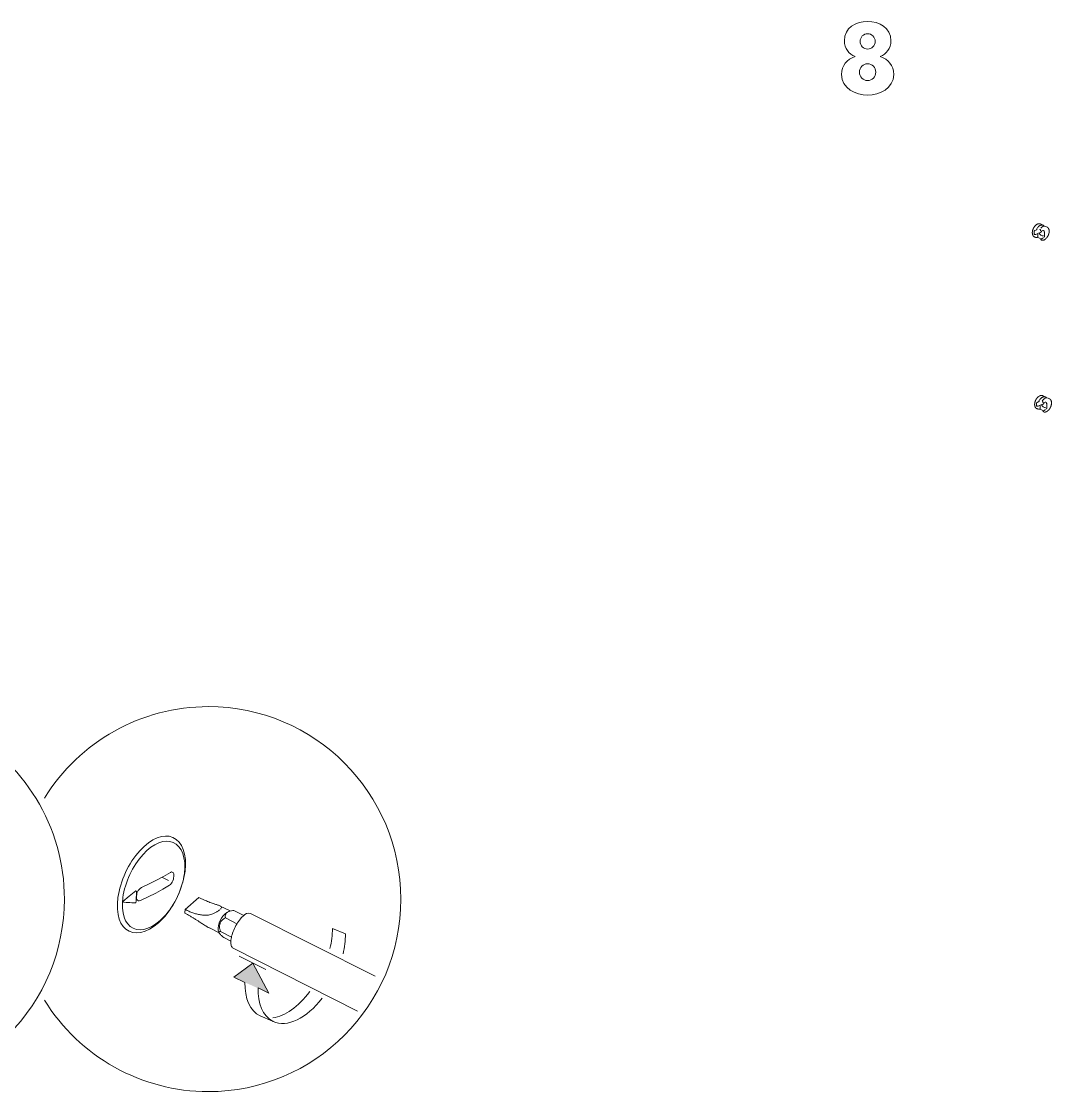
# Model space of a CAD drawing. Header units: metres. Extents: x -8.4 to 7.9, y -3.9 to 2.
# Drawn here: x 4.676 to 5.185, y 0.096 to 0.624 of the extents above; entities that cross this region are included whole.
import ezdxf

# ---------------------------------------------------------------- set-up
doc = ezdxf.new("R2010")
doc.units = ezdxf.units.M
doc.header["$MEASUREMENT"] = 0
doc.layers.add('PDF6_Geometry_Num_Penna__7', color=7, linetype='Continuous', lineweight=18)
doc.layers.add('PDF7_Geometry_Num_Penna__7', color=7, linetype='Continuous', lineweight=18)

msp = doc.modelspace()

# ---------------------------------------------------------------- hatches: boundary and pattern name
at = {"layer": 'PDF6_Geometry_Num_Penna__7', "linetype": 'Continuous', "lineweight": 18}
msp.add_hatch(color=7, dxfattribs=at).paths.add_polyline_path([(4.79831, 0.14409), (4.79033, 0.15889), (4.78095, 0.15209), (4.78645, 0.14946)])

# ---------------------------------------------------------------- linework, layer by layer
at = {"layer": 'PDF6_Geometry_Num_Penna__7', "color": 7, "linetype": 'Continuous', "lineweight": 18, "flags": 128}
for points in [[(4.6875, 0.14074, 0.260668), (4.7684, 0.09554, 0.414206), (4.86339, 0.19052, 0.414208), (4.7684, 0.28551, 0.260657), (4.6875, 0.24031)], [(4.51936, 0.23671, 0.128217), (4.5074, 0.19052, 0.414202), (4.60238, 0.09554, 0.414214), (4.69737, 0.19052, 0.281831), (4.6456, 0.27513)], [(4.76977, 0.18871, 0.001717), (4.76861, 0.18915, -0.006508), (4.76742, 0.18962, -0.011457), (4.7662, 0.19014, -0.007373), (4.76375, 0.19129), (4.75697, 0.18539, 0.00813), (4.75884, 0.18451, 0.018496), (4.76072, 0.18378, 0.022174), (4.76259, 0.18319, 0.028651), (4.76448, 0.18278, 0.011591), (4.76546, 0.18264)], [(4.76427, 0.17915, 0.003791), (4.76301, 0.17995, 0.003387), (4.76177, 0.18074, 0.006185), (4.76053, 0.18149, 0.010926), (4.7593, 0.18221, 0.009694), (4.75683, 0.18353, -0.071362), (4.75697, 0.18539)], [(4.76644, 0.18257, 0.018109), (4.76743, 0.18259, 0.020694), (4.76842, 0.18268, 0.023372), (4.76955, 0.1829, 0.030049), (4.77066, 0.18326, 0.028121), (4.77134, 0.18354, 0.011769), (4.77198, 0.18386, 0.016354), (4.77256, 0.18419, 0.013431), (4.7731, 0.18455, 0.017848), (4.7736, 0.18491)], [(4.78591, 0.18245), (4.78095, 0.18492), (4.77873, 0.18466, 0.267353), (4.77324, 0.17611, 0.145084), (4.77353, 0.17418), (4.7738, 0.17371)], [(4.7791, 0.1847), (4.7743, 0.18712, -0.048673), (4.77465, 0.18691)], [(4.77501, 0.17993, 0.042183), (4.77461, 0.17943, 0.047987), (4.77429, 0.17888, 0.038332), (4.77407, 0.17825, 0.037926), (4.77394, 0.17758, 0.033078), (4.77393, 0.17669)], [(4.77556, 0.18044, -0.037629), (4.77618, 0.18088, -0.012477), (4.77682, 0.18126), (4.78252, 0.17837)], [(4.77693, 0.18297, 0.066349), (4.77677, 0.18233, 0.060103), (4.77677, 0.18167)], [(4.85076, 0.15248), (4.78926, 0.18344, 0.296625), (4.78561, 0.18219), (4.78514, 0.18175), (4.78466, 0.18125), (4.78419, 0.18073), (4.78373, 0.18014), (4.78327, 0.17952), (4.78283, 0.17886), (4.7824, 0.17818), (4.782, 0.17747), (4.78161, 0.17674), (4.78124, 0.17599), (4.78091, 0.17524), (4.78062, 0.17448), (4.78034, 0.17373), (4.78011, 0.17298), (4.77991, 0.17226), (4.77975, 0.17154), (4.77963, 0.17086), (4.77955, 0.1702), (4.77951, 0.16959), (4.77951, 0.169), (4.77954, 0.16846), (4.77963, 0.16797), (4.77974, 0.16752), (4.77991, 0.16714), (4.7801, 0.16681), (4.78034, 0.16654), (4.7806, 0.16633), (4.78072, 0.16627)], [(4.76697, 0.1774, 0.004204), (4.7679, 0.17684, 0.027268), (4.76881, 0.17635)], [(4.77383, 0.17441, -0.095319), (4.77405, 0.1745, -0.030145), (4.77432, 0.17455), (4.7798, 0.17179)], [(4.82843, 0.16619, 0.057602), (4.82963, 0.1761), (4.83608, 0.17337, -0.057467), (4.83489, 0.16349)], [(4.7739, 0.17358, 0.022224), (4.77416, 0.17324, 0.02957), (4.77461, 0.17278, 0.016496), (4.77515, 0.17227, 0.003048), (4.77603, 0.17153), (4.77951, 0.16977)], [(4.79393, 0.13289), (4.80004, 0.13033, 0.009323), (4.80038, 0.13016)]]:
    msp.add_lwpolyline(points, format="xyb", dxfattribs=at)
for points in [[(4.75132, 0.20221), (4.75132, 0.20292), (4.75114, 0.20343), (4.75091, 0.20373), (4.75062, 0.2039), (4.75021, 0.20396), (4.74968, 0.20373), (4.74634, 0.20175), (4.74285, 0.19982), (4.73915, 0.198), (4.73536, 0.19618)], [(4.74578, 0.20112), (4.74868, 0.19977)], [(4.74927, 0.19736), (4.74979, 0.19777), (4.75027, 0.19836), (4.75062, 0.19893), (4.75091, 0.19958), (4.75114, 0.20034), (4.75125, 0.20109), (4.75132, 0.20169), (4.75132, 0.20221)], [(4.74927, 0.19736), (4.74593, 0.19538), (4.74244, 0.19344), (4.73874, 0.19162), (4.73495, 0.18981), (4.73435, 0.1897), (4.7339, 0.1897), (4.73349, 0.18994), (4.73319, 0.19028), (4.73303, 0.19081), (4.73303, 0.19151)], [(4.73536, 0.19618), (4.73477, 0.19584), (4.73424, 0.19532), (4.73383, 0.19478), (4.73348, 0.19414), (4.73319, 0.19339), (4.73307, 0.19262), (4.73303, 0.19204), (4.73303, 0.19151)], [(4.73255, 0.19467), (4.7294, 0.19198), (4.72618, 0.18929), (4.72666, 0.18905)], [(4.73255, 0.19467), (4.73303, 0.19443)], [(4.73303, 0.19443), (4.73296, 0.19339), (4.73289, 0.19245), (4.73285, 0.19151), (4.73278, 0.19064), (4.73273, 0.1897), (4.73261, 0.18865)], [(4.73261, 0.18865), (4.73162, 0.18871), (4.73063, 0.18877), (4.7297, 0.18881), (4.72876, 0.18887), (4.72782, 0.18893), (4.72666, 0.18905)], [(4.76891, 0.1763), (4.77371, 0.17387)], [(4.78072, 0.16627), (4.84207, 0.13525)], [(4.79291, 0.14673), (4.79831, 0.14409), (4.79033, 0.15889), (4.78095, 0.15209), (4.78645, 0.14946)], [(4.78355, 0.16242), (4.79675, 0.15574)]]:
    msp.add_lwpolyline(points, dxfattribs=at)
at = {"layer": 'PDF6_Geometry_Num_Penna__7', "color": 7, "linetype": 'Continuous', "lineweight": 18}
msp.add_arc((4.74902, 0.15261), 0.03055, 56.1294, 58.1312, dxfattribs=at)
for centre, major_axis, ratio, start_param, end_param in [((4.74003, 0.19786), (0.01088, 0.02307), 0.539982, 0.001832, 3.151819), ((4.74113, 0.19735), (0.00998, 0.02114), 0.540055, 0.002068, 3.151687), ((4.74029, 0.19775), (0.0109, 0.02307), 0.556682, 3.132497, 6.305433), ((4.74136, 0.19724), (0.00999, 0.02114), 0.55664, 3.132482, 6.305654)]:
    msp.add_ellipse(centre, major_axis=major_axis, ratio=ratio, start_param=start_param, end_param=end_param, dxfattribs=at)
for points in [[(4.76977, 0.18871), (4.77017, 0.18857), (4.77054, 0.18844), (4.77092, 0.18832)], [(4.77092, 0.18832), (4.77117, 0.18823), (4.77144, 0.18814), (4.77168, 0.18805)], [(4.77168, 0.18805), (4.77193, 0.18798), (4.77218, 0.18789), (4.77242, 0.18783)], [(4.77242, 0.18783), (4.77265, 0.18774), (4.77289, 0.18767), (4.77311, 0.18759)], [(4.77311, 0.18759), (4.77334, 0.18752), (4.77354, 0.18744), (4.77373, 0.18737)], [(4.77402, 0.18525), (4.77389, 0.18515), (4.77375, 0.18503), (4.7736, 0.18491)], [(4.77373, 0.18737), (4.77392, 0.18729), (4.7741, 0.18722), (4.77425, 0.18715)], [(4.77468, 0.18592), (4.7748, 0.18592), (4.77452, 0.18572), (4.77441, 0.18561)], [(4.77465, 0.18691), (4.77476, 0.18691), (4.77476, 0.18669), (4.77485, 0.18669)], [(4.77492, 0.18644), (4.775, 0.18644), (4.77476, 0.1862), (4.77486, 0.1862)], [(4.77485, 0.18669), (4.77494, 0.18669), (4.77483, 0.18644), (4.77492, 0.18644)], [(4.781, 0.18492), (4.78062, 0.18487), (4.78024, 0.18482), (4.77987, 0.18475)], [(4.76644, 0.18257), (4.76611, 0.18258), (4.76579, 0.18261), (4.76546, 0.18264)], [(4.77556, 0.18044), (4.77537, 0.18029), (4.77517, 0.18011), (4.77501, 0.17993)], [(4.77677, 0.18167), (4.77678, 0.18153), (4.7768, 0.1814), (4.77682, 0.18126)], [(4.77713, 0.18336), (4.77706, 0.18324), (4.77699, 0.18311), (4.77693, 0.18297)], [(4.77784, 0.18403), (4.77769, 0.18393), (4.77755, 0.18383), (4.77744, 0.18371)], [(4.77905, 0.18455), (4.77879, 0.18447), (4.77853, 0.18439), (4.77831, 0.18429)], [(4.76427, 0.17915), (4.76456, 0.17895), (4.76486, 0.17876), (4.76515, 0.17856)], [(4.76605, 0.17798), (4.76636, 0.17779), (4.76665, 0.17759), (4.76697, 0.1774)], [(4.76881, 0.17635), (4.76885, 0.17635), (4.76887, 0.1763), (4.76891, 0.1763)], [(4.77383, 0.17441), (4.7739, 0.17441), (4.77364, 0.17426), (4.7737, 0.17426)], [(4.77393, 0.17669), (4.77394, 0.17639), (4.77398, 0.17611), (4.77403, 0.17581)], [(4.77403, 0.17581), (4.7741, 0.17538), (4.77422, 0.17497), (4.77432, 0.17455)], [(4.7737, 0.17426), (4.77375, 0.17426), (4.7736, 0.17409), (4.77367, 0.17409)], [(4.77367, 0.17409), (4.77374, 0.17409), (4.77364, 0.17386), (4.77373, 0.17386)], [(4.77373, 0.17386), (4.77383, 0.17386), (4.77377, 0.17358), (4.7739, 0.17358)], [(4.78645, 0.14946), (4.78638, 0.14157), (4.78891, 0.13531), (4.79393, 0.13289)], [(4.78645, 0.14946), (4.78638, 0.14157), (4.78891, 0.13531), (4.79393, 0.13289)], [(4.80004, 0.13033), (4.79526, 0.13286), (4.79283, 0.13901), (4.79291, 0.14673)], [(4.80004, 0.13033), (4.79526, 0.13286), (4.79283, 0.13901), (4.79291, 0.14673)], [(4.80022, 0.13196), (4.80616, 0.13271), (4.81288, 0.13747), (4.81846, 0.14488)], [(4.82452, 0.14163), (4.81689, 0.13178), (4.80729, 0.12684), (4.80038, 0.13016)]]:
    msp.add_open_spline(points, degree=3, dxfattribs=at)
at = {"layer": 'PDF7_Geometry_Num_Penna__7', "color": 7, "linetype": 'Continuous', "lineweight": 18, "flags": 128}
for points in [[(5.17735, 0.52357, 0.012051), (5.17724, 0.52351, 0.025831), (5.17713, 0.52344, 0.016479), (5.17702, 0.52337, 0.006641), (5.17691, 0.52329)], [(5.17746, 0.52175, -0.031182), (5.17789, 0.52224), (5.178, 0.52234), (5.17811, 0.52245), (5.17822, 0.52254), (5.17833, 0.52263), (5.17845, 0.52272), (5.17856, 0.52279), (5.17868, 0.52287), (5.17879, 0.52293), (5.17891, 0.52299), (5.17903, 0.52304), (5.17915, 0.52309), (5.17926, 0.52312), (5.17938, 0.52315), (5.17949, 0.52317), (5.1796, 0.52319), (5.17971, 0.5232), (5.17982, 0.5232), (5.17992, 0.52319), (5.18003, 0.52317), (5.18013, 0.52315), (5.18023, 0.52312), (5.18032, 0.52308), (5.18042, 0.52304), (5.18051, 0.52299), (5.18059, 0.52293), (5.18067, 0.52286), (5.18075, 0.52279), (5.18082, 0.52271), (5.18089, 0.52263), (5.18091, 0.52261)], [(5.18036, 0.52307), (5.17899, 0.52371, -0.010396), (5.17885, 0.52377)], [(5.175, 0.51965, 0.00954), (5.17499, 0.51951, 0.00017), (5.17499, 0.51937, 0.008326), (5.17499, 0.51923, 0.009122), (5.175, 0.51909, 0.017272), (5.17501, 0.51896)], [(5.17505, 0.52009, 0.001122), (5.17503, 0.51994, 0.013659), (5.17501, 0.5198)], [(5.17507, 0.51858, 0.019829), (5.17511, 0.51846, 0.026436), (5.17514, 0.51835)], [(5.17546, 0.51775, 0.00234), (5.1754, 0.51784, -0.034203), (5.17533, 0.51796, -0.03893), (5.17523, 0.51813, 0.013535), (5.17518, 0.51824)], [(5.1754, 0.52126, -0.015543), (5.17546, 0.52141, -0.012636), (5.17553, 0.52155, 0.009387), (5.1756, 0.52169)], [(5.17561, 0.5176, 0.014595), (5.17568, 0.51753, 0.024274), (5.17576, 0.51747)], [(5.17592, 0.52222, 0.016015), (5.17583, 0.52209, 0.009959), (5.17575, 0.52196)], [(5.17811, 0.51917), (5.17847, 0.51935, 0.070856), (5.17853, 0.51902, 0.062565), (5.17868, 0.51868)], [(5.17952, 0.51805), (5.17988, 0.51788, 0.085757), (5.18011, 0.51783)], [(5.1826, 0.52196, 0.031162), (5.18253, 0.52202, 0.01565), (5.18244, 0.52208)], [(5.18277, 0.51795, 0.009408), (5.18284, 0.5181, 0.015942), (5.1829, 0.51824, 0.023955), (5.18296, 0.51838, 0.013382), (5.18301, 0.51853, 0.018209), (5.18306, 0.51868, -0.004088), (5.1831, 0.51883, 0.013861), (5.18315, 0.51898)], [(5.18318, 0.52104, 0.011673), (5.18314, 0.52116, 0.012221), (5.1831, 0.52127, -0.002565), (5.18305, 0.52137, 0.013573), (5.183, 0.52147)], [(5.18326, 0.52067, 0.017114), (5.18324, 0.5208, 0.032719), (5.18321, 0.52092)], [(5.18326, 0.51957, 0.015301), (5.18328, 0.51971, 0.013206), (5.18329, 0.51986)], [(5.1833, 0.52, 0.007569), (5.1833, 0.52014), (5.1833, 0.52028)], [(5.1793, 0.51578), (5.17943, 0.51572), (5.17944, 0.51572, 0.039314), (5.17955, 0.51569)], [(5.18074, 0.51579, -0.003141), (5.18062, 0.51575, 0.003536), (5.18051, 0.51571)], [(5.18131, 0.51611, 0.008134), (5.18142, 0.51619, -0.006336), (5.18152, 0.51628)], [(5.18255, 0.51754, -0.017338), (5.18248, 0.51741, 0.010696), (5.18239, 0.51728, 0.001901), (5.18231, 0.51715)], [(5.17785, 0.43837, 0.015737), (5.17775, 0.43828, 0.037501), (5.17764, 0.43817, 0.005355), (5.17754, 0.43807, 0.005577), (5.17744, 0.43796)], [(5.17861, 0.43701, -0.031111), (5.17904, 0.43749), (5.17915, 0.4376), (5.17926, 0.4377), (5.17937, 0.4378), (5.17949, 0.43789), (5.1796, 0.43797), (5.17972, 0.43805), (5.17983, 0.43812), (5.17995, 0.43819), (5.18007, 0.43824), (5.18018, 0.4383), (5.1803, 0.43834), (5.18041, 0.43838), (5.18053, 0.43841), (5.18064, 0.43843), (5.18075, 0.43845), (5.18086, 0.43845), (5.18097, 0.43845), (5.18108, 0.43844), (5.18118, 0.43843), (5.18129, 0.43841), (5.18138, 0.43838), (5.18148, 0.43834), (5.18157, 0.4383), (5.18166, 0.43824), (5.18174, 0.43818), (5.18183, 0.43812), (5.1819, 0.43805), (5.18198, 0.43797), (5.18204, 0.43788), (5.18206, 0.43786)], [(5.1795, 0.4391, 0.043396), (5.17939, 0.4391, 0.031519), (5.17929, 0.43909, 0.02863), (5.17918, 0.43907)], [(5.17991, 0.43906, 0.010939), (5.17981, 0.43908, 0.033984), (5.17971, 0.43909)], [(5.17627, 0.43564, 0.014376), (5.17623, 0.43549, -0.00136), (5.1762, 0.43534, -0.001122), (5.17618, 0.43519)], [(5.1762, 0.43396, 0.001829), (5.17623, 0.43384, 0.011149), (5.17626, 0.43372)], [(5.17649, 0.43637, 0.002529), (5.17644, 0.43623, 0.004354), (5.17639, 0.43608, -0.00906), (5.17634, 0.43593, -0.008975), (5.1763, 0.43578)], [(5.17644, 0.43328, 0.015632), (5.1765, 0.43319, 0.036646), (5.17656, 0.4331, 0.006143), (5.17662, 0.43301)], [(5.17716, 0.4376, 0.020271), (5.17707, 0.43748, 0.015897), (5.17699, 0.43735, 0.006159), (5.17691, 0.43722, 0.009671), (5.17683, 0.43708)], [(5.17927, 0.43442), (5.17962, 0.43461, 0.070576), (5.17968, 0.43427, 0.06002), (5.17983, 0.43394)], [(5.18415, 0.43673, 0.013676), (5.1841, 0.43682, 0.013934), (5.18404, 0.43691, 0.031871), (5.18397, 0.437)], [(5.18405, 0.4335, 0.023805), (5.18411, 0.43364, 0.015815), (5.18417, 0.43379, 0.02054), (5.18422, 0.43394)], [(5.18441, 0.43593, 0.0141), (5.18439, 0.43606, 0.028721), (5.18436, 0.43618)], [(5.18439, 0.43467), (5.18442, 0.43482, 0.015922), (5.18443, 0.43497, 0.013434), (5.18444, 0.43511, 0.014374), (5.18445, 0.43525, 0.00781), (5.18445, 0.43539), (5.18445, 0.43553)], [(5.17676, 0.43286, 0.029215), (5.17684, 0.43279, 0.015702), (5.17692, 0.43273)], [(5.17709, 0.43262, -0.009121), (5.17715, 0.43259), (5.17746, 0.43244)], [(5.18337, 0.43228, 0.005935), (5.18346, 0.4324, 0.002207), (5.18355, 0.43253)], [(5.18363, 0.43266, 0.016019), (5.18371, 0.43279, 0.009882), (5.18378, 0.43293)]]:
    msp.add_lwpolyline(points, format="xyb", dxfattribs=at)
for points in [[(5.17589, 0.51879), (5.17586, 0.51981)], [(5.17619, 0.5204), (5.17711, 0.52089)], [(5.17637, 0.51863), (5.17623, 0.51855)], [(5.17629, 0.51867), (5.17654, 0.51855)], [(5.17675, 0.51855), (5.17768, 0.51905)], [(5.17727, 0.52118), (5.17726, 0.52152)], [(5.17766, 0.51893), (5.1777, 0.5171)], [(5.17873, 0.52105), (5.17902, 0.52091)], [(5.17904, 0.52066), (5.17905, 0.52034)], [(5.1791, 0.52026), (5.17937, 0.52013)], [(5.17917, 0.51822), (5.17952, 0.51805)], [(5.17945, 0.52017), (5.17988, 0.52039)], [(5.17961, 0.52004), (5.17953, 0.52018)], [(5.18097, 0.51964), (5.18102, 0.5176)], [(5.18231, 0.52215), (5.18161, 0.52248)], [(5.17599, 0.51734), (5.17631, 0.51719)], [(5.17772, 0.51707), (5.17936, 0.51629)], [(5.17925, 0.51612), (5.17926, 0.51585)], [(5.18018, 0.51673), (5.17933, 0.51628)], [(5.18152, 0.43832), (5.18015, 0.43897)], [(5.17738, 0.43381), (5.17734, 0.43379), (5.1773, 0.43378), (5.17726, 0.43377), (5.17722, 0.43377), (5.17718, 0.43379), (5.17715, 0.43381), (5.17712, 0.43383), (5.17709, 0.43386), (5.17707, 0.4339), (5.17706, 0.43394), (5.17705, 0.43399), (5.17704, 0.43404), (5.17702, 0.43507)], [(5.17734, 0.43565), (5.17827, 0.43614)], [(5.17753, 0.43389), (5.17738, 0.43381)], [(5.17744, 0.43393), (5.1777, 0.4338)], [(5.17791, 0.43381), (5.17883, 0.4343)], [(5.17843, 0.43643), (5.17842, 0.43677)], [(5.17881, 0.43419), (5.17886, 0.43236)], [(5.17988, 0.43631), (5.18018, 0.43617)], [(5.18019, 0.43592), (5.1802, 0.4356)], [(5.18025, 0.43552), (5.18053, 0.43539)], [(5.18032, 0.43347), (5.18067, 0.43331)], [(5.18061, 0.43543), (5.18103, 0.43565)], [(5.18067, 0.43331), (5.18103, 0.43314)], [(5.18077, 0.43529), (5.18068, 0.43544)], [(5.18212, 0.4349), (5.18217, 0.43285)], [(5.18347, 0.4374), (5.18276, 0.43773)], [(5.17888, 0.43232), (5.18052, 0.43155)], [(5.18041, 0.43138), (5.18042, 0.4311)], [(5.18045, 0.43104), (5.18058, 0.43098)], [(5.18134, 0.43198), (5.18049, 0.43153)]]:
    msp.add_lwpolyline(points, dxfattribs=at)
for points in [[(5.17765, 0.51903), (5.17765, 0.51899)], [(5.1788, 0.43428), (5.17881, 0.43424)], [(5.17987, 0.43633), (5.17987, 0.43634)]]:
    msp.add_lwpolyline(points, close=True, dxfattribs=at)
at = {"layer": 'PDF7_Geometry_Num_Penna__7', "color": 7, "linetype": 'Continuous', "lineweight": 18}
for centre, radius, start, end in [((5.17853, 0.52339), 0.00045, 74.2605, 87.3618), ((5.18204, 0.52102), 0.00106, 31.4165, 37.2757), ((5.1813, 0.52028), 0.002, 3.8627, 7.6859), ((5.17921, 0.57151), 0.05451, 267.4564, 267.5645), ((5.18011, 0.51677), 0.00112, 278.751, 284.7261), ((5.18152, 0.51453), 0.00147, 112.3187, 117.0351), ((5.17948, 0.43707), 0.00201, 115.3511, 118.9789), ((5.17834, 0.43474), 0.0022, 175.7449, 179.4331), ((5.23876, 0.43854), 0.06275, 183.7103, 183.8343), ((5.18389, 0.43356), 0.00492, 137.1323, 144.5894), ((5.17981, 0.43564), 0.00098, 282.261, 318.3475), ((5.18034, 0.43561), 0.000139, 188.9834, 199.0891), ((5.17828, 0.43591), 0.00626, 334.3835, 335.8417), ((5.18223, 0.43551), 0.00222, 4.0554, 7.4932), ((5.18156, 0.43267), 0.00158, 304.9351, 309.8166), ((5.1814, 0.43322), 0.00211, 310.9483, 314.8096)]:
    msp.add_arc(centre, radius, start, end, dxfattribs=at)
msp.add_ellipse((5.17618, 0.51892), major_axis=(0.000146, 0.00039), ratio=0.657941, start_param=2.142905, end_param=3.817344, dxfattribs=at)
for points in [[(5.08225, 0.61406), (5.08225, 0.62049), (5.08796, 0.62367), (5.09373, 0.62367)], [(5.09373, 0.62367), (5.09949, 0.62367), (5.10521, 0.62049), (5.10521, 0.61406)], [(5.08756, 0.60642), (5.08448, 0.60745), (5.08225, 0.61049), (5.08225, 0.61406)], [(5.09373, 0.61759), (5.09167, 0.61759), (5.09002, 0.61589), (5.09002, 0.61379)], [(5.09002, 0.61379), (5.09002, 0.61169), (5.09167, 0.60999), (5.09373, 0.60999)], [(5.09744, 0.61379), (5.09744, 0.61589), (5.09578, 0.61759), (5.09373, 0.61759)], [(5.09373, 0.60999), (5.09578, 0.60999), (5.09744, 0.61169), (5.09744, 0.61379)], [(5.10521, 0.61406), (5.10521, 0.61049), (5.10298, 0.60745), (5.09989, 0.60642)], [(5.08086, 0.59749), (5.08086, 0.60191), (5.08354, 0.60499), (5.08756, 0.60633)], [(5.09373, 0.6028), (5.09149, 0.6028), (5.08971, 0.60093), (5.08971, 0.5986)], [(5.09775, 0.5986), (5.09775, 0.60093), (5.09596, 0.6028), (5.09373, 0.6028)], [(5.09989, 0.60633), (5.10392, 0.60499), (5.1066, 0.60191), (5.1066, 0.59749)], [(5.09373, 0.5873), (5.08792, 0.5873), (5.08086, 0.59052), (5.08086, 0.59749)], [(5.08971, 0.5986), (5.08971, 0.59632), (5.09149, 0.59449), (5.09373, 0.59449)], [(5.09373, 0.59449), (5.09596, 0.59449), (5.09775, 0.59632), (5.09775, 0.5986)], [(5.1066, 0.59749), (5.1066, 0.59052), (5.09954, 0.5873), (5.09373, 0.5873)], [(5.17649, 0.52292), (5.17654, 0.52292), (5.17634, 0.52281), (5.17639, 0.52281)], [(5.17659, 0.52302), (5.17664, 0.52302), (5.17644, 0.52292), (5.17649, 0.52292)], [(5.1767, 0.52312), (5.17675, 0.52312), (5.17655, 0.52302), (5.17659, 0.52302)], [(5.17691, 0.52329), (5.17696, 0.52329), (5.17676, 0.52321), (5.1768, 0.52321)], [(5.17747, 0.52363), (5.17751, 0.52363), (5.17731, 0.52357), (5.17735, 0.52357)], [(5.17758, 0.52368), (5.17762, 0.52368), (5.17743, 0.52363), (5.17747, 0.52363)], [(5.17769, 0.52373), (5.17773, 0.52373), (5.17753, 0.52368), (5.17758, 0.52368)], [(5.1778, 0.52376), (5.17784, 0.52376), (5.17765, 0.52373), (5.17769, 0.52373)], [(5.17791, 0.52379), (5.17795, 0.52379), (5.17776, 0.52376), (5.1778, 0.52376)], [(5.17802, 0.52382), (5.17806, 0.52382), (5.17788, 0.52379), (5.17791, 0.52379)], [(5.17813, 0.52383), (5.17817, 0.52383), (5.17799, 0.52382), (5.17802, 0.52382)], [(5.17824, 0.52385), (5.17828, 0.52385), (5.17809, 0.52383), (5.17813, 0.52383)], [(5.17834, 0.52385), (5.17838, 0.52385), (5.17821, 0.52385), (5.17824, 0.52385)], [(5.17845, 0.52385), (5.17849, 0.52385), (5.1783, 0.52385), (5.17834, 0.52385)], [(5.17855, 0.52384), (5.17858, 0.52384), (5.17842, 0.52385), (5.17845, 0.52385)], [(5.17875, 0.5238), (5.17878, 0.5238), (5.17862, 0.52382), (5.17865, 0.52382)], [(5.17885, 0.52377), (5.17888, 0.52377), (5.17872, 0.5238), (5.17875, 0.5238)], [(5.17501, 0.5198), (5.17506, 0.5198), (5.17495, 0.51965), (5.175, 0.51965)], [(5.17501, 0.51896), (5.17505, 0.51896), (5.17498, 0.51883), (5.17502, 0.51883)], [(5.17508, 0.52023), (5.17513, 0.52023), (5.175, 0.52009), (5.17505, 0.52009)], [(5.17511, 0.52038), (5.17516, 0.52038), (5.17503, 0.52023), (5.17508, 0.52023)], [(5.17505, 0.51871), (5.17509, 0.51871), (5.17503, 0.51858), (5.17507, 0.51858)], [(5.17515, 0.52053), (5.1752, 0.52053), (5.17506, 0.52038), (5.17511, 0.52038)], [(5.17519, 0.52068), (5.17524, 0.52068), (5.1751, 0.52053), (5.17515, 0.52053)], [(5.17514, 0.51835), (5.17519, 0.51835), (5.17515, 0.51824), (5.17518, 0.51824)], [(5.17528, 0.52097), (5.17534, 0.52097), (5.17518, 0.52082), (5.17523, 0.52082)], [(5.17534, 0.52112), (5.17539, 0.52112), (5.17523, 0.52097), (5.17528, 0.52097)], [(5.1754, 0.52126), (5.17545, 0.52126), (5.17529, 0.52112), (5.17534, 0.52112)], [(5.17546, 0.51775), (5.1755, 0.51775), (5.1755, 0.51767), (5.17553, 0.51767)], [(5.17553, 0.51767), (5.17557, 0.51767), (5.17557, 0.5176), (5.17561, 0.5176)], [(5.17567, 0.52183), (5.17573, 0.52183), (5.17554, 0.52169), (5.1756, 0.52169)], [(5.17575, 0.52196), (5.1758, 0.52196), (5.17562, 0.52183), (5.17567, 0.52183)], [(5.17619, 0.5204), (5.176, 0.52029), (5.17585, 0.52003), (5.17586, 0.51981)], [(5.17601, 0.52235), (5.17606, 0.52235), (5.17587, 0.52222), (5.17592, 0.52222)], [(5.1761, 0.52247), (5.17615, 0.52247), (5.17596, 0.52235), (5.17601, 0.52235)], [(5.17619, 0.52259), (5.17624, 0.52259), (5.17605, 0.52247), (5.1761, 0.52247)], [(5.17639, 0.52281), (5.17643, 0.52281), (5.17624, 0.5227), (5.17629, 0.5227)], [(5.17654, 0.51855), (5.17661, 0.51855), (5.17669, 0.51855), (5.17676, 0.51855)], [(5.17711, 0.52089), (5.17722, 0.52089), (5.17728, 0.52107), (5.17727, 0.52118)], [(5.17749, 0.52165), (5.17749, 0.52165), (5.17749, 0.52166), (5.1775, 0.52166)], [(5.17768, 0.51905), (5.17768, 0.51905), (5.17769, 0.51905), (5.1777, 0.51905)], [(5.1777, 0.51905), (5.1777, 0.51905), (5.17771, 0.51906), (5.17772, 0.51906)], [(5.17772, 0.51906), (5.17773, 0.51906), (5.17773, 0.51907), (5.17774, 0.51907)], [(5.17774, 0.51907), (5.17775, 0.51907), (5.17775, 0.51907), (5.17776, 0.51907)], [(5.17776, 0.51907), (5.17776, 0.51907), (5.17777, 0.51907), (5.17777, 0.51907)], [(5.17778, 0.51907), (5.17778, 0.51907), (5.17778, 0.51907), (5.17778, 0.51907)], [(5.17847, 0.51935), (5.17848, 0.51935), (5.17848, 0.51937), (5.17849, 0.51937)], [(5.17849, 0.51937), (5.1785, 0.51937), (5.17851, 0.51938), (5.17852, 0.51938)], [(5.17852, 0.51938), (5.17853, 0.51938), (5.17854, 0.51939), (5.17855, 0.51939)], [(5.17855, 0.51939), (5.17856, 0.51939), (5.17857, 0.51939), (5.17858, 0.51939)], [(5.1789, 0.5184), (5.17902, 0.5184), (5.17855, 0.51868), (5.17868, 0.51868)], [(5.17858, 0.51939), (5.1786, 0.51939), (5.17861, 0.5194), (5.17863, 0.5194)], [(5.17863, 0.5194), (5.17865, 0.5194), (5.17868, 0.5194), (5.17871, 0.5194)], [(5.17871, 0.52112), (5.17872, 0.52112), (5.17872, 0.52114), (5.17873, 0.52114)], [(5.17871, 0.52109), (5.17872, 0.52109), (5.17871, 0.52112), (5.17871, 0.52112)], [(5.17871, 0.52107), (5.17873, 0.52107), (5.17871, 0.52109), (5.17871, 0.52109)], [(5.17872, 0.52106), (5.17873, 0.52106), (5.17871, 0.52107), (5.17871, 0.52107)], [(5.17873, 0.52105), (5.17873, 0.52105), (5.17872, 0.52106), (5.17872, 0.52106)], [(5.17873, 0.52114), (5.17873, 0.52114), (5.17873, 0.52115), (5.17873, 0.52115)], [(5.17879, 0.51941), (5.17882, 0.51941), (5.17884, 0.51942), (5.17886, 0.51942)], [(5.17917, 0.51822), (5.17926, 0.51822), (5.17879, 0.5184), (5.1789, 0.5184)], [(5.17903, 0.52086), (5.17904, 0.52086), (5.17901, 0.52083), (5.17902, 0.52083)], [(5.17902, 0.52083), (5.17903, 0.52083), (5.17901, 0.52081), (5.17902, 0.52081)], [(5.17902, 0.52081), (5.17903, 0.52081), (5.17901, 0.52078), (5.17902, 0.52078)], [(5.17902, 0.52078), (5.17902, 0.52078), (5.17901, 0.52076), (5.17902, 0.52076)], [(5.17903, 0.52088), (5.17904, 0.52088), (5.17902, 0.52086), (5.17903, 0.52086)], [(5.17902, 0.52081), (5.17902, 0.52081), (5.17902, 0.52081), (5.17902, 0.52081)], [(5.17902, 0.52076), (5.17903, 0.52076), (5.17902, 0.52074), (5.17902, 0.52074)], [(5.17902, 0.52074), (5.17903, 0.52074), (5.17902, 0.52071), (5.17903, 0.52071)], [(5.17903, 0.52091), (5.17903, 0.52091), (5.17903, 0.5209), (5.17903, 0.5209)], [(5.17903, 0.5209), (5.17903, 0.5209), (5.17903, 0.52088), (5.17903, 0.52088)], [(5.17903, 0.52071), (5.17904, 0.52071), (5.17903, 0.52068), (5.17904, 0.52068)], [(5.17904, 0.52068), (5.17904, 0.52068), (5.17903, 0.52066), (5.17904, 0.52066)], [(5.17905, 0.52033), (5.17906, 0.52033), (5.17904, 0.52031), (5.17905, 0.52031)], [(5.17904, 0.51948), (5.17911, 0.51948), (5.17915, 0.51958), (5.17923, 0.51958)], [(5.17905, 0.52031), (5.17906, 0.52031), (5.17905, 0.52029), (5.17906, 0.52029)], [(5.17906, 0.52029), (5.17907, 0.52029), (5.17907, 0.52027), (5.17908, 0.52027)], [(5.17908, 0.52027), (5.17909, 0.52027), (5.17909, 0.52026), (5.1791, 0.52026)], [(5.18161, 0.52248), (5.18075, 0.52276), (5.17965, 0.5224), (5.17913, 0.52165)], [(5.17923, 0.51958), (5.17931, 0.51958), (5.17933, 0.51974), (5.17941, 0.51974)], [(5.17941, 0.51974), (5.17945, 0.51974), (5.17945, 0.51984), (5.17949, 0.51984)], [(5.17949, 0.51984), (5.17954, 0.51984), (5.17952, 0.51995), (5.17957, 0.51995)], [(5.17957, 0.51995), (5.17958, 0.51995), (5.17957, 0.51999), (5.17959, 0.51999)], [(5.17959, 0.51999), (5.17961, 0.51999), (5.17959, 0.52004), (5.17961, 0.52004)], [(5.18091, 0.52001), (5.18078, 0.52047), (5.18032, 0.52063), (5.17988, 0.52039)], [(5.18011, 0.51783), (5.18014, 0.51783), (5.18018, 0.51785), (5.18022, 0.51785)], [(5.18022, 0.51785), (5.18026, 0.51785), (5.18029, 0.51788), (5.18033, 0.51788)], [(5.18033, 0.51788), (5.18034, 0.51788), (5.18034, 0.5179), (5.18035, 0.5179)], [(5.18039, 0.51791), (5.1804, 0.51791), (5.18034, 0.51789), (5.18035, 0.51789)], [(5.18035, 0.5179), (5.18037, 0.5179), (5.18037, 0.51791), (5.18038, 0.51791)], [(5.18041, 0.51793), (5.18042, 0.51793), (5.18037, 0.51791), (5.18039, 0.51791)], [(5.18042, 0.51794), (5.18042, 0.51794), (5.1804, 0.51793), (5.18041, 0.51793)], [(5.18097, 0.51964), (5.18097, 0.51975), (5.18082, 0.52002), (5.18091, 0.52002)], [(5.18097, 0.5174), (5.18104, 0.5174), (5.18097, 0.5176), (5.18102, 0.5176)], [(5.18236, 0.52213), (5.18238, 0.52213), (5.18229, 0.52215), (5.18231, 0.52215)], [(5.18231, 0.52215), (5.18231, 0.52215), (5.1823, 0.52215), (5.18231, 0.52215)], [(5.18244, 0.52208), (5.18248, 0.52208), (5.18232, 0.52213), (5.18236, 0.52213)], [(5.18255, 0.51754), (5.1826, 0.51754), (5.18258, 0.51767), (5.18263, 0.51767)], [(5.18268, 0.52189), (5.18271, 0.52189), (5.18257, 0.52196), (5.1826, 0.52196)], [(5.18263, 0.51767), (5.18268, 0.51767), (5.18265, 0.51781), (5.1827, 0.51781)], [(5.18275, 0.52182), (5.18279, 0.52182), (5.18265, 0.52189), (5.18268, 0.52189)], [(5.1827, 0.51781), (5.18276, 0.51781), (5.18272, 0.51795), (5.18277, 0.51795)], [(5.18282, 0.52174), (5.18285, 0.52174), (5.18272, 0.52182), (5.18275, 0.52182)], [(5.18288, 0.52166), (5.18292, 0.52166), (5.18278, 0.52174), (5.18282, 0.52174)], [(5.183, 0.52147), (5.18304, 0.52147), (5.18291, 0.52157), (5.18294, 0.52157)], [(5.18321, 0.52092), (5.18325, 0.52092), (5.18313, 0.52104), (5.18318, 0.52104)], [(5.18315, 0.51898), (5.18319, 0.51898), (5.18313, 0.51912), (5.18318, 0.51912)], [(5.18321, 0.51927), (5.18326, 0.51927), (5.18319, 0.51942), (5.18324, 0.51942)], [(5.18328, 0.52054), (5.18332, 0.52054), (5.18321, 0.52067), (5.18326, 0.52067)], [(5.18324, 0.51942), (5.18329, 0.51942), (5.18321, 0.51957), (5.18326, 0.51957)], [(5.1833, 0.52028), (5.18335, 0.52028), (5.18324, 0.52041), (5.18329, 0.52041)], [(5.18329, 0.51986), (5.18334, 0.51986), (5.18325, 0.52), (5.1833, 0.52)], [(5.17576, 0.51747), (5.1758, 0.51747), (5.17581, 0.51742), (5.17585, 0.51742)], [(5.17593, 0.51736), (5.17595, 0.51736), (5.17597, 0.51734), (5.17599, 0.51734)], [(5.17616, 0.51727), (5.17625, 0.51727), (5.17639, 0.51712), (5.17648, 0.51712)], [(5.17648, 0.51712), (5.17649, 0.51712), (5.17649, 0.51711), (5.1765, 0.51711)], [(5.1765, 0.51711), (5.17653, 0.51711), (5.17656, 0.51709), (5.17659, 0.51709)], [(5.17659, 0.51709), (5.17663, 0.51709), (5.17666, 0.51707), (5.17669, 0.51707)], [(5.17669, 0.51707), (5.17673, 0.51707), (5.17676, 0.51706), (5.17679, 0.51706)], [(5.1769, 0.51705), (5.17693, 0.51705), (5.17696, 0.51705), (5.177, 0.51705)], [(5.1771, 0.51707), (5.17714, 0.51707), (5.17717, 0.51708), (5.17721, 0.51708)], [(5.17731, 0.5171), (5.17732, 0.5171), (5.17732, 0.5171), (5.17733, 0.5171)], [(5.17733, 0.5171), (5.17735, 0.5171), (5.17735, 0.51715), (5.17737, 0.51715)], [(5.17733, 0.5171), (5.17734, 0.5171), (5.17735, 0.5171), (5.17735, 0.5171)], [(5.17735, 0.5171), (5.17736, 0.5171), (5.17737, 0.51711), (5.17739, 0.51711)], [(5.17739, 0.51711), (5.1774, 0.51711), (5.17741, 0.51711), (5.17742, 0.51711)], [(5.17742, 0.51711), (5.17743, 0.51711), (5.17745, 0.51711), (5.17746, 0.51711)], [(5.17746, 0.51711), (5.17748, 0.51711), (5.17749, 0.51711), (5.1775, 0.51711)], [(5.1775, 0.51711), (5.17752, 0.51711), (5.17753, 0.51711), (5.17755, 0.51711)], [(5.17755, 0.51711), (5.17756, 0.51711), (5.17757, 0.5171), (5.17759, 0.5171)], [(5.17759, 0.5171), (5.1776, 0.5171), (5.17761, 0.5171), (5.17763, 0.5171)], [(5.17763, 0.5171), (5.17764, 0.5171), (5.17765, 0.51709), (5.17767, 0.51709)], [(5.1777, 0.5171), (5.17772, 0.5171), (5.17771, 0.51707), (5.17772, 0.51707)], [(5.1777, 0.51707), (5.1777, 0.51707), (5.17772, 0.51707), (5.17772, 0.51707)], [(5.17926, 0.51618), (5.17927, 0.51618), (5.17924, 0.51615), (5.17926, 0.51615)], [(5.17927, 0.51621), (5.17928, 0.51621), (5.17925, 0.51618), (5.17926, 0.51618)], [(5.17926, 0.51615), (5.17926, 0.51615), (5.17925, 0.51612), (5.17926, 0.51612)], [(5.17929, 0.51623), (5.1793, 0.51623), (5.17926, 0.51621), (5.17927, 0.51621)], [(5.17926, 0.51585), (5.17929, 0.51585), (5.17928, 0.51578), (5.1793, 0.51578)], [(5.17926, 0.51585), (5.17928, 0.51585), (5.17927, 0.51582), (5.17928, 0.51582)], [(5.17931, 0.51626), (5.17931, 0.51626), (5.17928, 0.51623), (5.17929, 0.51623)], [(5.17928, 0.51582), (5.1793, 0.51582), (5.17929, 0.51579), (5.1793, 0.51579)], [(5.17933, 0.51628), (5.17934, 0.51628), (5.17929, 0.51626), (5.17931, 0.51626)], [(5.17944, 0.51572), (5.17945, 0.51572), (5.17945, 0.51571), (5.17945, 0.51571)], [(5.17955, 0.51569), (5.17958, 0.51569), (5.17961, 0.51566), (5.17965, 0.51566)], [(5.17965, 0.51566), (5.17968, 0.51566), (5.17971, 0.51564), (5.17975, 0.51564)], [(5.17985, 0.51563), (5.17989, 0.51563), (5.17992, 0.51563), (5.17996, 0.51563)], [(5.17996, 0.51563), (5.17999, 0.51563), (5.18003, 0.51563), (5.18007, 0.51563)], [(5.18007, 0.51563), (5.1801, 0.51563), (5.18014, 0.51564), (5.18018, 0.51564)], [(5.18029, 0.51672), (5.18032, 0.51672), (5.18015, 0.51673), (5.18018, 0.51673)], [(5.1802, 0.51674), (5.1802, 0.51674), (5.18018, 0.51673), (5.18019, 0.51673)], [(5.18019, 0.51673), (5.18019, 0.51673), (5.18018, 0.51673), (5.18018, 0.51673)], [(5.18018, 0.51564), (5.18021, 0.51564), (5.18025, 0.51566), (5.18029, 0.51566)], [(5.1804, 0.51568), (5.18044, 0.51568), (5.18047, 0.51571), (5.18051, 0.51571)], [(5.18074, 0.51718), (5.18081, 0.51718), (5.18055, 0.51698), (5.18062, 0.51698)], [(5.18074, 0.51579), (5.18078, 0.51579), (5.18081, 0.51584), (5.18085, 0.51584)], [(5.18081, 0.51722), (5.18087, 0.51722), (5.18089, 0.5174), (5.18097, 0.5174)], [(5.18096, 0.51589), (5.18097, 0.51589), (5.18097, 0.51589), (5.18097, 0.51589)], [(5.18097, 0.51589), (5.18098, 0.51589), (5.18098, 0.5159), (5.18098, 0.5159)], [(5.18098, 0.5159), (5.18103, 0.5159), (5.18105, 0.51597), (5.18109, 0.51597)], [(5.18109, 0.51597), (5.18114, 0.51597), (5.18116, 0.51604), (5.1812, 0.51604)], [(5.1812, 0.51604), (5.18125, 0.51604), (5.18127, 0.51611), (5.18131, 0.51611)], [(5.18152, 0.51628), (5.18157, 0.51628), (5.18158, 0.51637), (5.18163, 0.51637)], [(5.18173, 0.51647), (5.18178, 0.51647), (5.18178, 0.51657), (5.18183, 0.51657)], [(5.18193, 0.51668), (5.18198, 0.51668), (5.18198, 0.51679), (5.18203, 0.51679)], [(5.18203, 0.51679), (5.18208, 0.51679), (5.18207, 0.51691), (5.18213, 0.51691)], [(5.18213, 0.51691), (5.18218, 0.51691), (5.18216, 0.51703), (5.18222, 0.51703)], [(5.18222, 0.51703), (5.18227, 0.51703), (5.18226, 0.51715), (5.18231, 0.51715)], [(5.17796, 0.43846), (5.17801, 0.43846), (5.17781, 0.43837), (5.17785, 0.43837)], [(5.17817, 0.43863), (5.17822, 0.43863), (5.17802, 0.43855), (5.17807, 0.43855)], [(5.17828, 0.4387), (5.17833, 0.4387), (5.17813, 0.43863), (5.17817, 0.43863)], [(5.17851, 0.43883), (5.17855, 0.43883), (5.17835, 0.43877), (5.1784, 0.43877)], [(5.17873, 0.43894), (5.17877, 0.43894), (5.17858, 0.43889), (5.17862, 0.43889)], [(5.17884, 0.43898), (5.17888, 0.43898), (5.17869, 0.43894), (5.17873, 0.43894)], [(5.17895, 0.43902), (5.17899, 0.43902), (5.1788, 0.43898), (5.17884, 0.43898)], [(5.17918, 0.43907), (5.17922, 0.43907), (5.17903, 0.43905), (5.17907, 0.43905)], [(5.1796, 0.4391), (5.17964, 0.4391), (5.17946, 0.4391), (5.1795, 0.4391)], [(5.17971, 0.43909), (5.17974, 0.43909), (5.17957, 0.4391), (5.1796, 0.4391)], [(5.18, 0.43903), (5.18003, 0.43903), (5.17987, 0.43906), (5.17991, 0.43906)], [(5.18009, 0.43899), (5.18012, 0.43899), (5.17997, 0.43903), (5.18, 0.43903)], [(5.18015, 0.43897), (5.18017, 0.43897), (5.18007, 0.43899), (5.18009, 0.43899)], [(5.17614, 0.43476), (5.17619, 0.43476), (5.17609, 0.43462), (5.17614, 0.43462)], [(5.17616, 0.43505), (5.17621, 0.43505), (5.1761, 0.4349), (5.17615, 0.4349)], [(5.17614, 0.43462), (5.17619, 0.43462), (5.1761, 0.43448), (5.17614, 0.43448)], [(5.17618, 0.43519), (5.17623, 0.43519), (5.17612, 0.43505), (5.17616, 0.43505)], [(5.17615, 0.43435), (5.1762, 0.43435), (5.17612, 0.43421), (5.17616, 0.43421)], [(5.17616, 0.43421), (5.17621, 0.43421), (5.17613, 0.43409), (5.17618, 0.43409)], [(5.17618, 0.43409), (5.17622, 0.43409), (5.17616, 0.43396), (5.1762, 0.43396)], [(5.1763, 0.43578), (5.17635, 0.43578), (5.17621, 0.43564), (5.17627, 0.43564)], [(5.17626, 0.43372), (5.1763, 0.43372), (5.17626, 0.4336), (5.1763, 0.4336)], [(5.1763, 0.4336), (5.17634, 0.4336), (5.1763, 0.43349), (5.17634, 0.43349)], [(5.17634, 0.43349), (5.17638, 0.43349), (5.17635, 0.43338), (5.17639, 0.43338)], [(5.17639, 0.43338), (5.17642, 0.43338), (5.1764, 0.43328), (5.17644, 0.43328)], [(5.17655, 0.43652), (5.1766, 0.43652), (5.17645, 0.43637), (5.17649, 0.43637)], [(5.17668, 0.4368), (5.17673, 0.4368), (5.17657, 0.43666), (5.17662, 0.43666)], [(5.17683, 0.43708), (5.17688, 0.43708), (5.1767, 0.43694), (5.17675, 0.43694)], [(5.17734, 0.43565), (5.17715, 0.43554), (5.17701, 0.43529), (5.17702, 0.43507)], [(5.17725, 0.43772), (5.17731, 0.43772), (5.17711, 0.4376), (5.17716, 0.4376)], [(5.17735, 0.43784), (5.1774, 0.43784), (5.1772, 0.43772), (5.17725, 0.43772)], [(5.17744, 0.43796), (5.17749, 0.43796), (5.1773, 0.43784), (5.17735, 0.43784)], [(5.1777, 0.4338), (5.17776, 0.4338), (5.17784, 0.43381), (5.17791, 0.43381)], [(5.17827, 0.43614), (5.17837, 0.43614), (5.17843, 0.43632), (5.17842, 0.43643)], [(5.17864, 0.43691), (5.17865, 0.43691), (5.17865, 0.43691), (5.17865, 0.43691)], [(5.17883, 0.4343), (5.17884, 0.4343), (5.17884, 0.43431), (5.17885, 0.43431)], [(5.17885, 0.43431), (5.17886, 0.43431), (5.17887, 0.43432), (5.17887, 0.43432)], [(5.17887, 0.43432), (5.17888, 0.43432), (5.17889, 0.43432), (5.1789, 0.43432)], [(5.1789, 0.43432), (5.1789, 0.43432), (5.17891, 0.43433), (5.17891, 0.43433)], [(5.17891, 0.43433), (5.17892, 0.43433), (5.17892, 0.43433), (5.17892, 0.43433)], [(5.17892, 0.43433), (5.17893, 0.43433), (5.17893, 0.43433), (5.17893, 0.43433)], [(5.17893, 0.43433), (5.17894, 0.43433), (5.17894, 0.43432), (5.17894, 0.43432)], [(5.17962, 0.43461), (5.17963, 0.43461), (5.17964, 0.43462), (5.17965, 0.43462)], [(5.17965, 0.43462), (5.17966, 0.43462), (5.17967, 0.43463), (5.17967, 0.43463)], [(5.17967, 0.43463), (5.17969, 0.43463), (5.17969, 0.43464), (5.1797, 0.43464)], [(5.1797, 0.43464), (5.17972, 0.43464), (5.17973, 0.43465), (5.17974, 0.43465)], [(5.18006, 0.43366), (5.18017, 0.43366), (5.17971, 0.43394), (5.17983, 0.43394)], [(5.17974, 0.43465), (5.17975, 0.43465), (5.17977, 0.43465), (5.17978, 0.43465)], [(5.17978, 0.43465), (5.17981, 0.43465), (5.17984, 0.43466), (5.17987, 0.43466)], [(5.17987, 0.43635), (5.17987, 0.43635), (5.17986, 0.43637), (5.17987, 0.43637)], [(5.17987, 0.43632), (5.17988, 0.43632), (5.17986, 0.43633), (5.17987, 0.43633)], [(5.17987, 0.43637), (5.17988, 0.43637), (5.17987, 0.4364), (5.17988, 0.4364)], [(5.17988, 0.43631), (5.17989, 0.43631), (5.17987, 0.43632), (5.17987, 0.43632)], [(5.17987, 0.43466), (5.17989, 0.43466), (5.17992, 0.43467), (5.17995, 0.43467)], [(5.17988, 0.4364), (5.17989, 0.4364), (5.17988, 0.43641), (5.17989, 0.43641)], [(5.18032, 0.43347), (5.18042, 0.43347), (5.17994, 0.43366), (5.18006, 0.43366)], [(5.17995, 0.43467), (5.17997, 0.43467), (5.18, 0.43468), (5.18002, 0.43468)], [(5.18017, 0.43606), (5.18018, 0.43606), (5.18016, 0.43604), (5.18017, 0.43604)], [(5.18018, 0.43612), (5.18019, 0.43612), (5.18017, 0.43609), (5.18018, 0.43609)], [(5.18018, 0.43609), (5.18019, 0.43609), (5.18017, 0.43607), (5.18017, 0.43607)], [(5.18017, 0.43606), (5.18018, 0.43606), (5.18017, 0.43606), (5.18017, 0.43606)], [(5.18017, 0.43604), (5.18018, 0.43604), (5.18017, 0.43601), (5.18017, 0.43601)], [(5.18017, 0.43601), (5.18018, 0.43601), (5.18017, 0.436), (5.18018, 0.436)], [(5.18018, 0.43599), (5.18019, 0.43599), (5.18017, 0.43597), (5.18019, 0.43597)], [(5.18018, 0.43616), (5.18018, 0.43616), (5.18018, 0.43616), (5.18018, 0.43616)], [(5.18018, 0.43615), (5.18019, 0.43615), (5.18018, 0.43614), (5.18019, 0.43614)], [(5.18019, 0.43614), (5.18019, 0.43614), (5.18018, 0.43612), (5.18018, 0.43612)], [(5.18019, 0.43597), (5.18019, 0.43597), (5.18018, 0.43594), (5.18019, 0.43594)], [(5.18019, 0.43594), (5.1802, 0.43594), (5.18019, 0.43592), (5.18019, 0.43592)], [(5.18021, 0.43556), (5.18021, 0.43556), (5.18021, 0.43554), (5.18022, 0.43554)], [(5.18022, 0.43554), (5.18023, 0.43554), (5.18023, 0.43553), (5.18024, 0.43553)], [(5.18024, 0.43553), (5.18024, 0.43553), (5.18024, 0.43552), (5.18025, 0.43552)], [(5.18276, 0.43773), (5.1819, 0.43802), (5.1808, 0.43765), (5.18029, 0.4369)], [(5.18056, 0.435), (5.18061, 0.435), (5.1806, 0.4351), (5.18065, 0.4351)], [(5.18072, 0.43521), (5.18074, 0.43521), (5.18073, 0.43525), (5.18074, 0.43525)], [(5.18074, 0.43525), (5.18076, 0.43525), (5.18075, 0.43529), (5.18077, 0.43529)], [(5.18207, 0.43526), (5.18193, 0.43572), (5.18147, 0.43589), (5.18103, 0.43565)], [(5.18103, 0.43314), (5.18112, 0.43314), (5.18119, 0.43309), (5.18126, 0.43309)], [(5.18137, 0.4331), (5.18141, 0.4331), (5.18144, 0.43314), (5.18148, 0.43314)], [(5.18148, 0.43314), (5.18149, 0.43314), (5.1815, 0.43315), (5.18151, 0.43315)], [(5.18154, 0.43317), (5.18155, 0.43317), (5.18149, 0.43315), (5.18151, 0.43315)], [(5.18151, 0.43315), (5.18152, 0.43315), (5.18153, 0.43317), (5.18154, 0.43317)], [(5.18156, 0.43318), (5.18157, 0.43318), (5.18153, 0.43317), (5.18154, 0.43317)], [(5.18157, 0.43319), (5.18158, 0.43319), (5.18155, 0.43318), (5.18156, 0.43318)], [(5.18212, 0.4349), (5.18213, 0.43501), (5.18197, 0.43527), (5.18206, 0.43527)], [(5.18351, 0.43738), (5.18353, 0.43738), (5.18344, 0.43741), (5.18346, 0.43741)], [(5.18347, 0.4374), (5.18347, 0.4374), (5.18346, 0.43741), (5.18346, 0.43741)], [(5.1836, 0.43733), (5.18363, 0.43733), (5.18348, 0.43738), (5.18351, 0.43738)], [(5.18368, 0.43728), (5.18371, 0.43728), (5.18356, 0.43733), (5.1836, 0.43733)], [(5.18376, 0.43722), (5.18379, 0.43722), (5.18365, 0.43728), (5.18368, 0.43728)], [(5.18383, 0.43715), (5.18387, 0.43715), (5.18373, 0.43722), (5.18376, 0.43722)], [(5.18378, 0.43293), (5.18384, 0.43293), (5.18381, 0.43307), (5.18386, 0.43307)], [(5.18391, 0.43708), (5.18394, 0.43708), (5.1838, 0.43715), (5.18383, 0.43715)], [(5.18386, 0.43307), (5.18391, 0.43307), (5.18388, 0.43321), (5.18393, 0.43321)], [(5.18397, 0.437), (5.18401, 0.437), (5.18387, 0.43708), (5.18391, 0.43708)], [(5.18399, 0.43335), (5.18405, 0.43335), (5.184, 0.4335), (5.18405, 0.4335)], [(5.18421, 0.43663), (5.18424, 0.43663), (5.18412, 0.43673), (5.18415, 0.43673)], [(5.18425, 0.43652), (5.18429, 0.43652), (5.18416, 0.43663), (5.18421, 0.43663)], [(5.18429, 0.43641), (5.18433, 0.43641), (5.18421, 0.43652), (5.18425, 0.43652)], [(5.18422, 0.43394), (5.18427, 0.43394), (5.18421, 0.43408), (5.18426, 0.43408)], [(5.18433, 0.4363), (5.18437, 0.4363), (5.18426, 0.43641), (5.18429, 0.43641)], [(5.1843, 0.43423), (5.18435, 0.43423), (5.18428, 0.43438), (5.18434, 0.43438)], [(5.18436, 0.43618), (5.1844, 0.43618), (5.18429, 0.4363), (5.18433, 0.4363)], [(5.18437, 0.43453), (5.18442, 0.43453), (5.18434, 0.43467), (5.18439, 0.43467)], [(5.18443, 0.4358), (5.18447, 0.4358), (5.18437, 0.43593), (5.18441, 0.43593)], [(5.18445, 0.43553), (5.1845, 0.43553), (5.1844, 0.43567), (5.18444, 0.43567)], [(5.17662, 0.43301), (5.17666, 0.43301), (5.17665, 0.43293), (5.17669, 0.43293)], [(5.17669, 0.43293), (5.17672, 0.43293), (5.17672, 0.43286), (5.17676, 0.43286)], [(5.17692, 0.43273), (5.17695, 0.43273), (5.17697, 0.43267), (5.177, 0.43267)], [(5.177, 0.43267), (5.17704, 0.43267), (5.17705, 0.43262), (5.17709, 0.43262)], [(5.17731, 0.43252), (5.17741, 0.43252), (5.17754, 0.43238), (5.17763, 0.43238)], [(5.17764, 0.43237), (5.17764, 0.43237), (5.17765, 0.43237), (5.17765, 0.43237)], [(5.17765, 0.43237), (5.17769, 0.43237), (5.17772, 0.43235), (5.17775, 0.43235)], [(5.17785, 0.43232), (5.17788, 0.43232), (5.17791, 0.43231), (5.17795, 0.43231)], [(5.17805, 0.43231), (5.17808, 0.43231), (5.17812, 0.43231), (5.17815, 0.43231)], [(5.17815, 0.43231), (5.17819, 0.43231), (5.17822, 0.43232), (5.17826, 0.43232)], [(5.17836, 0.43233), (5.1784, 0.43233), (5.17843, 0.43235), (5.17847, 0.43235)], [(5.17847, 0.43235), (5.17847, 0.43235), (5.17848, 0.43236), (5.17849, 0.43236)], [(5.17849, 0.43236), (5.17851, 0.43236), (5.1785, 0.4324), (5.17852, 0.4324)], [(5.17849, 0.43236), (5.17849, 0.43236), (5.1785, 0.43236), (5.17851, 0.43236)], [(5.17851, 0.43236), (5.17852, 0.43236), (5.17853, 0.43237), (5.17854, 0.43237)], [(5.17854, 0.43237), (5.17855, 0.43237), (5.17856, 0.43237), (5.17857, 0.43237)], [(5.17861, 0.43237), (5.17863, 0.43237), (5.17865, 0.43237), (5.17866, 0.43237)], [(5.17866, 0.43237), (5.17867, 0.43237), (5.17868, 0.43236), (5.1787, 0.43236)], [(5.1787, 0.43236), (5.17871, 0.43236), (5.17873, 0.43236), (5.17874, 0.43236)], [(5.17874, 0.43236), (5.17876, 0.43236), (5.17877, 0.43235), (5.17878, 0.43235)], [(5.17878, 0.43235), (5.1788, 0.43235), (5.17881, 0.43234), (5.17882, 0.43234)], [(5.17882, 0.43234), (5.17883, 0.43234), (5.17884, 0.43233), (5.17885, 0.43233)], [(5.17885, 0.43233), (5.17886, 0.43233), (5.17887, 0.43232), (5.17888, 0.43232)], [(5.17886, 0.43236), (5.17887, 0.43236), (5.17886, 0.43232), (5.17888, 0.43232)], [(5.18043, 0.43147), (5.18044, 0.43147), (5.1804, 0.43143), (5.18042, 0.43143)], [(5.18042, 0.43143), (5.18042, 0.43143), (5.1804, 0.4314), (5.18041, 0.4314)], [(5.18041, 0.4314), (5.18042, 0.4314), (5.1804, 0.43138), (5.18041, 0.43138)], [(5.18044, 0.43149), (5.18045, 0.43149), (5.18042, 0.43147), (5.18043, 0.43147)], [(5.18042, 0.4311), (5.18044, 0.4311), (5.18043, 0.43104), (5.18045, 0.43104)], [(5.18042, 0.4311), (5.18043, 0.4311), (5.18043, 0.43108), (5.18044, 0.43108)], [(5.18046, 0.43151), (5.18047, 0.43151), (5.18043, 0.43149), (5.18044, 0.43149)], [(5.18044, 0.43108), (5.18045, 0.43108), (5.18044, 0.43104), (5.18045, 0.43104)], [(5.18049, 0.43153), (5.1805, 0.43153), (5.18045, 0.43151), (5.18046, 0.43151)], [(5.18059, 0.43098), (5.1806, 0.43098), (5.1806, 0.43097), (5.18061, 0.43097)], [(5.18061, 0.43097), (5.18064, 0.43097), (5.18067, 0.43094), (5.1807, 0.43094)], [(5.1808, 0.43092), (5.18084, 0.43092), (5.18087, 0.4309), (5.18091, 0.4309)], [(5.18091, 0.4309), (5.18094, 0.4309), (5.18097, 0.43089), (5.18101, 0.43089)], [(5.18111, 0.43089), (5.18115, 0.43089), (5.18119, 0.43089), (5.18122, 0.43089)], [(5.18122, 0.43089), (5.18126, 0.43089), (5.18129, 0.4309), (5.18133, 0.4309)], [(5.18144, 0.43198), (5.18147, 0.43198), (5.1813, 0.43198), (5.18134, 0.43198)], [(5.18134, 0.43199), (5.18135, 0.43199), (5.18133, 0.43198), (5.18133, 0.43198)], [(5.18133, 0.4309), (5.18137, 0.4309), (5.1814, 0.43091), (5.18144, 0.43091)], [(5.18135, 0.43199), (5.18135, 0.43199), (5.18134, 0.43199), (5.18134, 0.43199)], [(5.18144, 0.43091), (5.18148, 0.43091), (5.18151, 0.43094), (5.18155, 0.43094)], [(5.18155, 0.43094), (5.18159, 0.43094), (5.18163, 0.43097), (5.18167, 0.43097)], [(5.18167, 0.43097), (5.18171, 0.43097), (5.18174, 0.431), (5.18178, 0.431)], [(5.18189, 0.43244), (5.18197, 0.43244), (5.1817, 0.43224), (5.18178, 0.43224)], [(5.18178, 0.431), (5.18182, 0.431), (5.18185, 0.43105), (5.1819, 0.43105)], [(5.1819, 0.43105), (5.18193, 0.43105), (5.18196, 0.43109), (5.18201, 0.43109)], [(5.18196, 0.43247), (5.18202, 0.43247), (5.18204, 0.43266), (5.18213, 0.43266)], [(5.18201, 0.43109), (5.18205, 0.43109), (5.18208, 0.43114), (5.18212, 0.43114)], [(5.18213, 0.43265), (5.18219, 0.43265), (5.18212, 0.43285), (5.18217, 0.43285)], [(5.18212, 0.43114), (5.18212, 0.43114), (5.18212, 0.43115), (5.18213, 0.43115)], [(5.18213, 0.43115), (5.18213, 0.43115), (5.18213, 0.43116), (5.18214, 0.43116)], [(5.18214, 0.43116), (5.18218, 0.43116), (5.18221, 0.43122), (5.18225, 0.43122)], [(5.18225, 0.43122), (5.18229, 0.43122), (5.18231, 0.43129), (5.18236, 0.43129)], [(5.18236, 0.43129), (5.1824, 0.43129), (5.18242, 0.43137), (5.18247, 0.43137)], [(5.18257, 0.43145), (5.18262, 0.43145), (5.18263, 0.43154), (5.18268, 0.43154)], [(5.18268, 0.43154), (5.18272, 0.43154), (5.18273, 0.43163), (5.18278, 0.43163)], [(5.18289, 0.43173), (5.18294, 0.43173), (5.18294, 0.43183), (5.18299, 0.43183)], [(5.18309, 0.43193), (5.18313, 0.43193), (5.18314, 0.43205), (5.18318, 0.43205)], [(5.18318, 0.43205), (5.18323, 0.43205), (5.18323, 0.43216), (5.18328, 0.43216)], [(5.18328, 0.43216), (5.18333, 0.43216), (5.18332, 0.43228), (5.18337, 0.43228)], [(5.18355, 0.43253), (5.1836, 0.43253), (5.18358, 0.43266), (5.18363, 0.43266)]]:
    msp.add_open_spline(points, degree=3, dxfattribs=at)

doc.saveas('drawing.dxf')
